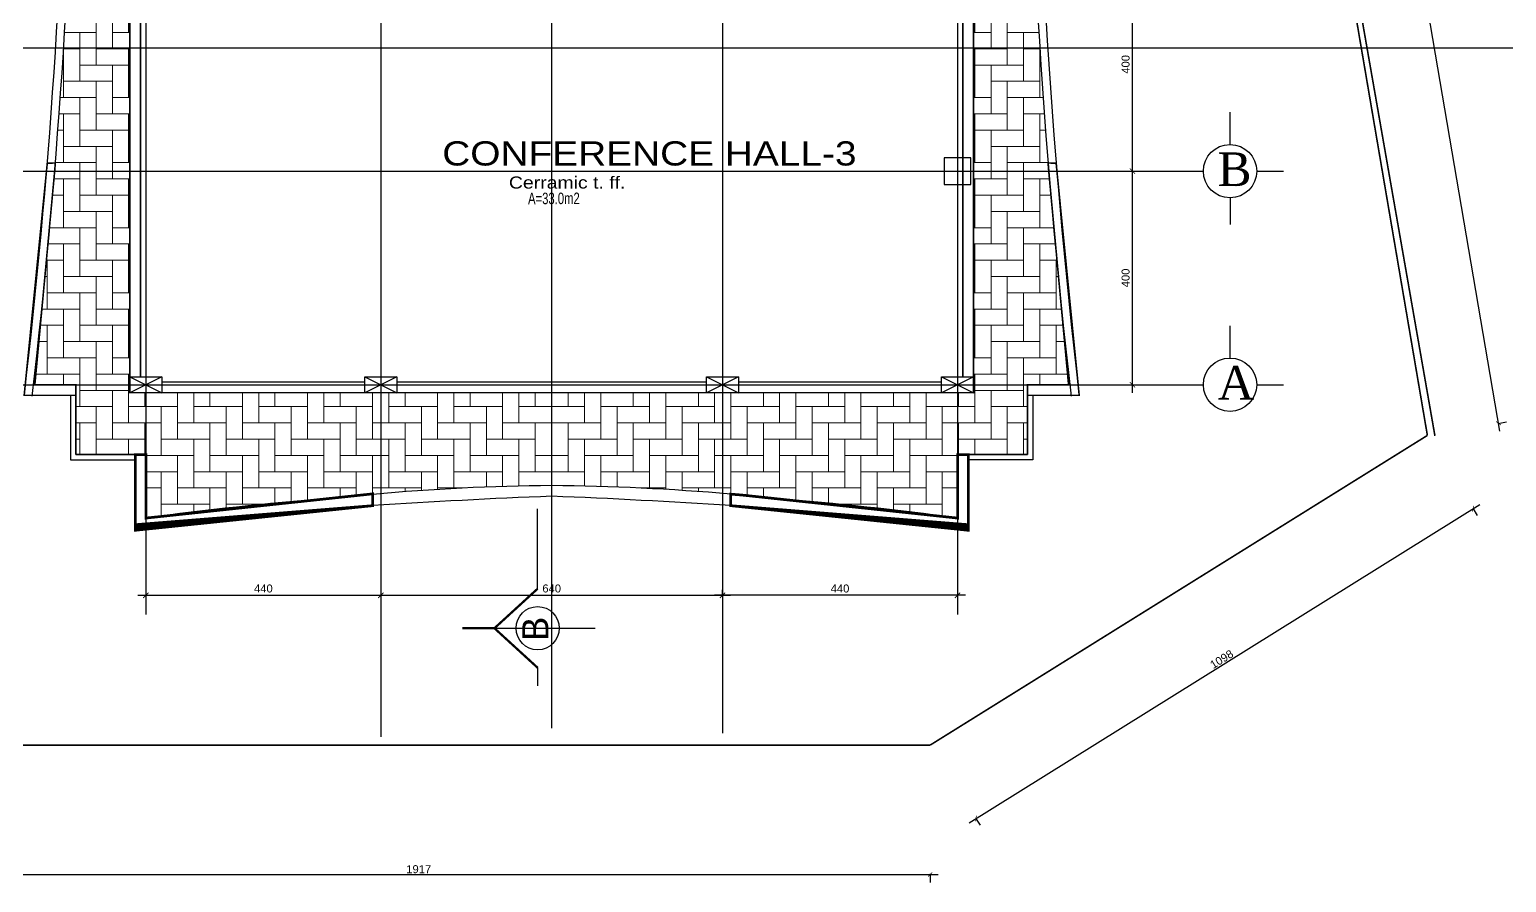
# Model space of a CAD drawing. Extents: x 250879 to 348495, y -51522 to -9360.
# Drawn here: x 294194 to 296962, y -44305 to -42707 of the extents above; entities that cross this region are included whole.
import ezdxf

# ---------------------------------------------------------------- set-up
doc = ezdxf.new("R2010")
doc.units = 0
doc.layers.get('0').update_dxf_attribs({"linetype": 'CONTINUOUS'})
doc.layers.get('DEFPOINTS').update_dxf_attribs({"color": 9, "linetype": 'CONTINUOUS'})
for name, color, linetype, lineweight in [('A-text finishing', 6, 'CONTINUOUS', 13), ('A-text function', 30, 'CONTINUOUS', 20), ('FURN', 126, 'CONTINUOUS', 9)]:
    doc.layers.add(name, color=color, linetype=linetype, lineweight=lineweight)
for name, color, linetype in [('AXIS', 1, 'CONTINUOUS'), ('COLUMN', 5, 'CONTINUOUS'), ('DIM', 3, 'CONTINUOUS'), ('FURNITURE', 4, 'CONTINUOUS'), ('TEXT', 3, 'CONTINUOUS'), ('WALL', 7, 'CONTINUOUS'), ('WALL1', 2, 'CONTINUOUS')]:
    doc.layers.add(name, color=color, linetype=linetype)
doc.styles.add('ARIAL', font='BOD_CR.TTF', dxfattribs={"width": 1.199999999999999})
doc.styles.get("Standard").update_dxf_attribs({"font": 'sanss___.ttf', "height": 15})
doc.styles.add('style2', font='romantic.ttf', dxfattribs={"height": 50})
doc.dimstyles.get("Standard").update_dxf_attribs({"dimtxt": 15, "dimasz": 10, "dimexe": 10, "dimexo": 30, "dimgap": 5, "dimtad": 1, "dimdec": 0, "dimdsep": 46, "dimtxsty": 'Standard', "dimblk1": 'ARCHTICK', "dimblk2": 'ARCHTICK', "dimsah": 1, "dimcen": 2.5, "dimdle": 15, "dimclrd": 3, "dimclre": 3, "dimclrt": 3, "dimazin": 0, "dimtfac": 1, "dimtdec": 0, "dimtmove": 2, "dimatfit": 2, "dimldrblk": 'ARCHTICK', "dimfxl": 1.045499999999997, "dimfxlon": 1, "dimtolj": 1, "dimtzin": 0, "dimarcsym": 0})
doc.dimstyles.new('STANDARD$0', dxfattribs={"dimscale": 0, "dimtxt": 12, "dimasz": 8, "dimexe": 15, "dimexo": 0.0625, "dimgap": 2, "dimtad": 1, "dimdec": 0, "dimzin": 0, "dimdsep": 46, "dimtxsty": 'Standard', "dimblk1": 'ARCHTICK', "dimblk2": 'ARCHTICK', "dimsah": 1, "dimcen": 0.09, "dimdle": 15, "dimclrd": 3, "dimclre": 3, "dimclrt": 3, "dimazin": 0, "dimtfac": 1, "dimtdec": 0, "dimtofl": 0, "dimtmove": 1, "dimatfit": 3, "dimldrblk": 'ARCHTICK', "dimfxl": 1.045499999999997, "dimfxlon": 1, "dimtolj": 1, "dimtzin": 0, "dimarcsym": 0})

# ---------------------------------------------------------------- blocks, each defined once
blk = doc.blocks.new('_ARCHTICK')
at = {"color": 0, "linetype": 'ByBlock', "const_width": 0.15}
blk.add_lwpolyline([(-0.5, -0.5), (0.5, 0.5)], dxfattribs=at)
blk = doc.blocks.new('*D1961')
at = {"layer": 'DEFPOINTS', "color": 0, "linetype": 'ByBlock', "ltscale": 3, "transparency": 16777216}
for p in [(294411.9871013111, -43759.28375353797), (294852.4639794636, -43759.28375353797), (294852.4639794636, -43767.07146409552)]:
    blk.add_point(p, dxfattribs=at)
at = {"layer": 'WALL1', "color": 3, "linetype": 'ByBlock', "lineweight": -2, "ltscale": 3, "transparency": 16777216}
for p, q in [((294396.9871013111, -43767.07146409552), (294867.4639794636, -43767.07146409552)), ((294411.9871013111, -43767.07146409552), (294411.9871013111, -43777.07146409552)), ((294852.4639794636, -43767.07146409552), (294852.4639794636, -43777.07146409552))]:
    blk.add_line(p, q, dxfattribs=at)
at = {"layer": 'WALL1', "color": 3, "linetype": 'ByBlock', "lineweight": -2, "ltscale": 3, "transparency": 16777216, "xscale": 10, "yscale": 10, "zscale": 10, "rotation": 180}
blk.add_blockref('_ARCHTICK', (294411.9871013111, -43767.07146409552), dxfattribs=at)
at = {"layer": 'WALL1', "color": 3, "linetype": 'ByBlock', "lineweight": -2, "ltscale": 3, "transparency": 16777216, "xscale": 10, "yscale": 10, "zscale": 10}
blk.add_blockref('_ARCHTICK', (294852.4639794636, -43767.07146409552), dxfattribs=at)
at = {"layer": 'WALL1', "color": 3, "linetype": 'ByBlock', "ltscale": 3, "transparency": 16777216, "insert": (294632.2255403873, -43754.34512664696), "char_height": 15, "attachment_point": 5}
blk.add_mtext('\\A1;440', dxfattribs=at)
blk = doc.blocks.new('*D1962')
at = {"layer": 'DEFPOINTS', "color": 0, "linetype": 'ByBlock', "ltscale": 3, "transparency": 16777216}
for p in [(294852.4639794636, -43759.28375353797), (295492.7829027422, -43767.07146409552), (295492.7829027422, -43767.07146409552)]:
    blk.add_point(p, dxfattribs=at)
at = {"layer": 'WALL1', "color": 3, "linetype": 'ByBlock', "lineweight": -2, "ltscale": 3, "transparency": 16777216}
for p, q in [((295492.7829027422, -43767.07146409552), (295492.7829027422, -43757.07146409552)), ((294837.4639794636, -43767.07146409552), (295507.7829027422, -43767.07146409552)), ((294852.4639794636, -43767.07146409552), (294852.4639794636, -43777.07146409552))]:
    blk.add_line(p, q, dxfattribs=at)
at = {"layer": 'WALL1', "color": 3, "linetype": 'ByBlock', "lineweight": -2, "ltscale": 3, "transparency": 16777216, "xscale": 10, "yscale": 10, "zscale": 10, "rotation": 180}
blk.add_blockref('_ARCHTICK', (294852.4639794636, -43767.07146409552), dxfattribs=at)
at = {"layer": 'WALL1', "color": 3, "linetype": 'ByBlock', "lineweight": -2, "ltscale": 3, "transparency": 16777216, "xscale": 10, "yscale": 10, "zscale": 10}
blk.add_blockref('_ARCHTICK', (295492.7829027422, -43767.07146409552), dxfattribs=at)
at = {"layer": 'WALL1', "color": 3, "linetype": 'ByBlock', "ltscale": 3, "transparency": 16777216, "insert": (295172.6234411029, -43754.33483858112), "char_height": 15, "attachment_point": 5}
blk.add_mtext('\\A1;640', dxfattribs=at)
blk = doc.blocks.new('*D1963')
at = {"layer": 'DEFPOINTS', "color": 0, "linetype": 'ByBlock', "ltscale": 3, "transparency": 16777216}
for p in [(296194.2597808946, -42972.1627527147), (296261.0748975818, -42972.1627527147), (296251.6078958327, -43372.32733898071)]:
    blk.add_point(p, dxfattribs=at)
at = {"layer": 'WALL1', "color": 3, "linetype": 'ByBlock', "lineweight": -2, "ltscale": 3, "transparency": 16777216}
for p, q in [((296261.0748975818, -43387.32733898071), (296261.0748975818, -42957.1627527147)), ((296260.0293975818, -42972.1627527147), (296271.0748975818, -42972.1627527147)), ((296261.0748975818, -43372.32733898071), (296271.0748975818, -43372.32733898071))]:
    blk.add_line(p, q, dxfattribs=at)
at = {"layer": 'WALL1', "color": 3, "linetype": 'ByBlock', "lineweight": -2, "ltscale": 3, "transparency": 16777216, "xscale": 10, "yscale": 10, "zscale": 10}
for p, rotation in [((296261.0748975818, -42972.1627527147), 90), ((296261.0748975818, -43372.32733898071), 270)]:
    blk.add_blockref('_ARCHTICK', p, dxfattribs=dict(at, rotation=rotation))
at = {"layer": 'WALL1', "color": 3, "linetype": 'ByBlock', "ltscale": 3, "transparency": 16777216, "insert": (296248.3485601332, -43172.24504584765), "char_height": 15, "attachment_point": 5, "rotation": 90}
blk.add_mtext('\\A1;400', dxfattribs=at)
blk = doc.blocks.new('*D1964')
at = {"layer": 'DEFPOINTS', "color": 0, "linetype": 'ByBlock', "ltscale": 3, "transparency": 16777216}
for p in [(296261.0748975818, -42571.99816644869), (296261.0748975818, -42571.99816644869), (296194.2597808946, -42972.1627527147)]:
    blk.add_point(p, dxfattribs=at)
at = {"layer": 'WALL1', "color": 3, "linetype": 'ByBlock', "lineweight": -2, "ltscale": 3, "transparency": 16777216}
for p, q in [((296261.0748975818, -42571.99816644869), (296251.0748975818, -42571.99816644869)), ((296261.0748975818, -42987.1627527147), (296261.0748975818, -42556.99816644869)), ((296260.0293975818, -42972.1627527147), (296271.0748975818, -42972.1627527147))]:
    blk.add_line(p, q, dxfattribs=at)
at = {"layer": 'WALL1', "color": 3, "linetype": 'ByBlock', "lineweight": -2, "ltscale": 3, "transparency": 16777216, "xscale": 10, "yscale": 10, "zscale": 10}
for p, rotation in [((296261.0748975818, -42571.99816644869), 90), ((296261.0748975818, -42972.1627527147), 270)]:
    blk.add_blockref('_ARCHTICK', p, dxfattribs=dict(at, rotation=rotation))
at = {"layer": 'WALL1', "color": 3, "linetype": 'ByBlock', "ltscale": 3, "transparency": 16777216, "insert": (296248.3485601332, -42772.08045958164), "char_height": 15, "attachment_point": 5, "rotation": 90}
blk.add_mtext('\\A1;400', dxfattribs=at)
blk = doc.blocks.new('*D1969')
at = {"layer": 'DEFPOINTS', "color": 0, "linetype": 'ByBlock', "ltscale": 3, "transparency": 16777216}
for p in [(295492.7829027422, -43759.28375353797), (295933.2597808947, -43759.28375353797), (295492.7829027422, -43767.07146409552)]:
    blk.add_point(p, dxfattribs=at)
at = {"layer": 'WALL1', "color": 3, "linetype": 'ByBlock', "lineweight": -2, "ltscale": 3, "transparency": 16777216}
for p, q in [((295948.2597808947, -43767.07146409552), (295477.7829027422, -43767.07146409552)), ((295492.7829027422, -43767.07146409552), (295492.7829027422, -43777.07146409552)), ((295933.2597808947, -43767.07146409552), (295933.2597808947, -43777.07146409552))]:
    blk.add_line(p, q, dxfattribs=at)
at = {"layer": 'WALL1', "color": 3, "linetype": 'ByBlock', "lineweight": -2, "ltscale": 3, "transparency": 16777216, "xscale": 10, "yscale": 10, "zscale": 10, "rotation": 180}
blk.add_blockref('_ARCHTICK', (295492.7829027422, -43767.07146409552), dxfattribs=at)
at = {"layer": 'WALL1', "color": 3, "linetype": 'ByBlock', "lineweight": -2, "ltscale": 3, "transparency": 16777216, "xscale": 10, "yscale": 10, "zscale": 10}
blk.add_blockref('_ARCHTICK', (295933.2597808947, -43767.07146409552), dxfattribs=at)
at = {"layer": 'WALL1', "color": 3, "linetype": 'ByBlock', "ltscale": 3, "transparency": 16777216, "insert": (295713.0213418184, -43754.34512664696), "char_height": 15, "attachment_point": 5}
blk.add_mtext('\\A1;440', dxfattribs=at)
blk = doc.blocks.new('*D21')
at = {"layer": 'DEFPOINTS', "color": 0, "linetype": 'Continuous', "transparency": 16777216}
for p in [(159766.8492707725, -32812.93171002994), (159633.418212931, -32835.69352747883), (160167.4562949472, -35966.25488845536)]:
    blk.add_point(p, dxfattribs=at)
at = {"layer": 'WALL', "color": 3, "linetype": 'Continuous', "lineweight": -2, "transparency": 16777216}
for p, q in [((160303.4097436105, -35958.27946828715), (159764.3268799508, -32798.14531274924)), ((159765.8186588821, -32813.10752067021), (159781.6356680532, -32810.40931920823)), ((160299.8567408983, -35943.66888164673), (160315.6737500695, -35940.97068018475))]:
    blk.add_line(p, q, dxfattribs=at)
at = {"layer": 'WALL', "color": 3, "linetype": 'Continuous', "lineweight": -2, "transparency": 16777216, "xscale": 8, "yscale": 8, "zscale": 8}
for p, rotation in [((159766.8492707725, -32812.93171002994), 99.68081920431923), ((160300.8873527888, -35943.49307100645), 279.6808192043192)]:
    blk.add_blockref('_ARCHTICK', p, dxfattribs=dict(at, rotation=rotation))
at = {"layer": 'WALL', "color": 3, "linetype": 'Continuous', "transparency": 16777216, "insert": (160043.4662859826, -34376.5750855294), "char_height": 15, "attachment_point": 5, "rotation": 279.6808192043193}
blk.add_mtext('\\A1;3176', dxfattribs=at)
blk = doc.blocks.new('*D24')
at = {"layer": 'DEFPOINTS', "color": 0, "linetype": 'Continuous', "transparency": 16777216}
for p in [(157318.4182129309, -36546.69352747884), (159235.4182129309, -36546.69352747884), (159235.4182129309, -36789.02014064544)]:
    blk.add_point(p, dxfattribs=at)
at = {"layer": 'WALL', "color": 3, "linetype": 'Continuous', "lineweight": -2, "transparency": 16777216}
for p, q in [((157303.4182129309, -36789.02014064544), (159250.4182129309, -36789.02014064544)), ((157318.4182129309, -36787.97464064544), (157318.4182129309, -36804.02014064544)), ((159235.4182129309, -36787.97464064544), (159235.4182129309, -36804.02014064544))]:
    blk.add_line(p, q, dxfattribs=at)
at = {"layer": 'WALL', "color": 3, "linetype": 'Continuous', "lineweight": -2, "transparency": 16777216, "xscale": 8, "yscale": 8, "zscale": 8, "rotation": 180}
blk.add_blockref('_ARCHTICK', (157318.4182129309, -36789.02014064544), dxfattribs=at)
at = {"layer": 'WALL', "color": 3, "linetype": 'Continuous', "lineweight": -2, "transparency": 16777216, "xscale": 8, "yscale": 8, "zscale": 8}
blk.add_blockref('_ARCHTICK', (159235.4182129309, -36789.02014064544), dxfattribs=at)
at = {"layer": 'WALL', "color": 3, "linetype": 'Continuous', "transparency": 16777216, "insert": (158276.9182129309, -36779.29380319688), "char_height": 15, "attachment_point": 5}
blk.add_mtext('\\A1;1917', dxfattribs=at)
blk = doc.blocks.new('*D25')
at = {"layer": 'DEFPOINTS', "color": 0, "linetype": 'Continuous', "transparency": 16777216}
for p in [(160167.4562949472, -35966.25488845535), (160253.085292349, -36103.75346476938), (159235.4182129309, -36546.69352747884)]:
    blk.add_point(p, dxfattribs=at)
at = {"layer": 'WALL', "color": 3, "linetype": 'Continuous', "lineweight": -2, "transparency": 16777216}
for p, q in [((159308.3144496495, -36692.12159339702), (160265.8180530323, -36095.82397516524)), ((160252.5326069236, -36102.86599134977), (160261.0147819532, -36116.48622545267)), ((159320.4945249073, -36683.30463037326), (159328.9766999369, -36696.92486447615))]:
    blk.add_line(p, q, dxfattribs=at)
at = {"layer": 'WALL', "color": 3, "linetype": 'Continuous', "lineweight": -2, "transparency": 16777216, "xscale": 8, "yscale": 8, "zscale": 8}
for p, rotation in [((160253.085292349, -36103.75346476938), 31.91311431411811), ((159321.0472103328, -36684.19210379287), 211.9131143141181)]:
    blk.add_blockref('_ARCHTICK', p, dxfattribs=dict(at, rotation=rotation))
at = {"layer": 'WALL', "color": 3, "linetype": 'Continuous', "transparency": 16777216, "insert": (159781.9245918952, -36385.71657581064), "char_height": 15, "attachment_point": 5, "rotation": 31.91311431411812}
blk.add_mtext('\\A1;1098', dxfattribs=at)
blk = doc.blocks.new('sec')
at = {"layer": 'WALL'}
for p, q in [((0, 105.8532076054325), (0, 319.4481774866144)), ((0, 105.8532076054325), (-115.7147705813695, 0)), ((-115.7147705813695, 0), (153.6676689041051, 0)), ((0, -105.8532076054325), (0, -153.7743780556848))]:
    blk.add_line(p, q, dxfattribs=at)
at = {"layer": 'WALL', "const_width": 6}
for points in [[(0, 105.8532076054325), (-115.7147705813695, 0), (-201.5248270763404, 0)], [(0, -105.8532076054325), (-115.7147705813695, 0)]]:
    blk.add_lwpolyline(points, dxfattribs=at)
at = {"layer": 'WALL'}
blk.add_circle((0, 0), 57.93203715517807, dxfattribs=at)
blk = doc.blocks.new('COLUMN')
at = {"layer": 'AXIS'}
for p, q in [((236924.6994773077, -9644.256519553426), (236984.6994773077, -9674.256519553426)), ((236984.6994773077, -9644.256519553426), (236924.6994773077, -9674.256519553426))]:
    blk.add_line(p, q, dxfattribs=at)
at = {"layer": 'COLUMN'}
blk.add_lwpolyline([(236924.6994773077, -9644.256519553426), (236984.6994773077, -9644.256519553426), (236984.6994773077, -9674.256519553426), (236924.6994773077, -9674.256519553426)], close=True, dxfattribs=at)
blk = doc.blocks.new('site77')
at = {"layer": 'WALL', "linetype": 'Continuous'}
for points, const_width in [([(159633.4182129309, -32835.69352747884), (157318.4182129309, -32835.69352747884), (157318.4182129309, -36546.69352747884), (159235.4182129309, -36546.69352747884)], 3), ([(159633.4182129309, -32835.69352747884), (160181.5948755989, -35967.07394935451)], 2.999999999999999), ([(159633.4182129309, -32835.69352747884), (160167.4562949472, -35966.25488845535)], 3), ([(159235.4182129309, -36546.69352747884), (160167.4562949472, -35966.25488845535)], 3)]:
    blk.add_lwpolyline(points, dxfattribs=dict(at, const_width=const_width))
for p1, p2, distance, picture, middle in [((160167.4562949472, -35966.25488845535), (159633.4182129309, -32835.69352747884), -135.3585886831965, '*D21', (160043.4662859826, -34376.5750855294)), ((159235.4182129309, -36546.69352747884), (160167.4562949472, -35966.25488845535), -161.98204741397785, '*D25', (159781.9245918952, -36385.71657581064))]:
    dim = blk.add_aligned_dim(p1=p1, p2=p2, distance=distance, dimstyle='STANDARD$0', override={"dimscale": 1}, dxfattribs=at)
    dim.commit()
    dim.dimension.update_dxf_attribs({"geometry": picture, "text_midpoint": middle})
dim = blk.add_linear_dim(base=(159235.4182129309, -36789.02014064544), p1=(157318.4182129309, -36546.69352747884), p2=(159235.4182129309, -36546.69352747884), dimstyle='STANDARD$0', override={"dimscale": 1}, dxfattribs=at)
dim.commit()
dim.dimension.update_dxf_attribs({"geometry": '*D24', "text_midpoint": (158276.9182129309, -36779.29380319688)})

msp = doc.modelspace()

# ---------------------------------------------------------------- hatches: boundary and pattern name
at = {"layer": 'FURN'}
h = msp.add_hatch(dxfattribs=at)
h.set_pattern_fill('AR-HBONE', color=256, scale=0.3, angle=45, style=0)
h.set_pattern_definition([(90, (19207.20617337798, -20279.16520215265), (-30.47999999999999, 30.48), [91.44, -30.48]), (180, (19207.20617337798, -20248.68522292824), (-30.47999999999999, 30.48), [91.44, -30.48])])
h.paths.add_polyline_path([(296063.4349426306, -41972.08045958171), (295963.2597808946, -41972.08045958171), (295963.2597808946, -42171.99816644875), (296064.9447595261, -42171.99816644875, -0.004140532033175141)])
h.paths.add_polyline_path([(296064.9447595261, -42171.99816644875), (295963.2597808947, -42171.99816644875), (295963.2597808947, -42186.99816644872), (295963.2597808947, -42571.99816644875), (296048.2597808947, -42571.99816644875), (296077.9135886747, -42571.99816644875, -0.008289016994481058)])
h.paths.add_polyline_path([(296077.9135886747, -42571.99816644875), (295963.2597808947, -42571.99816644875), (295963.2597808947, -42586.9981664488), (295963.2597808946, -42972.16275271472), (296104.2020546222, -42972.16275271472, -0.008305940186787191)])
h.paths.add_polyline_path([(296104.2020546222, -42972.16275271473), (295963.2597808946, -42972.16275271473), (295963.2597808946, -43372.3273389807), (296141.3366239761, -43372.3273389807), (296127.2277613457, -43220.28929800149, -0.005160975698332181)])
h.paths.add_polyline_path([(296064.3231354831, -43392.32733897779), (296064.4877217488, -43392.32733897779), (296064.4877217488, -43372.3273389807), (295963.2597808946, -43372.3273389807), (295963.2597808946, -43387.32733898073), (295933.2597808946, -43387.32733898074), (295933.2597808946, -43503.39069356926), (295953.2597808946, -43503.39069356929), (296064.3231354831, -43503.39069356931)])
h.paths.add_polyline_path([(295933.2597808946, -43387.32733898074), (295903.2597808946, -43387.32733898073), (295492.7829027422, -43387.32733898074), (295492.7829027422, -43576.15918279115, -0.0008867474287882367), (295508.0807373431, -43577.4613321959), (295528.0806871805, -43579.04631786419), (295528.0806872213, -43579.04638838165), (295592.7957752892, -43585.95920933766, -0.01442073326284058), (295933.2597808945, -43622.32733898073), (295933.2597808946, -43503.39069356926)])
h.paths.add_polyline_path([(295492.7829027422, -43387.32733898077), (295462.7829027422, -43387.32733898077), (295172.6234411029, -43387.32733898077), (295172.6234411029, -43561.38578000072, -0.01851736104100709), (295492.7829027422, -43576.15918279115)])
h = msp.add_hatch(dxfattribs=at)
h.set_pattern_fill('AR-HBONE', color=256, scale=0.3, angle=45, style=0)
h.set_pattern_definition([(90, (571138.0407088278, -20279.16520215265), (30.47999999999999, 30.48), [91.44, -30.48]), (7.016709298534877e-15, (571138.0407088278, -20248.68522292824), (30.47999999999999, 30.48), [91.44, -30.48])])
h.paths.add_polyline_path([(294280.3021226796, -42171.99816644875), (294381.987101311, -42171.99816644875), (294381.987101311, -42186.99816644872), (294381.987101311, -42571.99816644875), (294296.987101311, -42571.99816644875), (294267.333293531, -42571.99816644875, 0.008289016994481058)])
h.paths.add_polyline_path([(294267.333293531, -42571.99816644875), (294381.987101311, -42571.99816644875), (294381.987101311, -42586.9981664488), (294381.9871013111, -42972.16275271472), (294241.0448275835, -42972.16275271472, 0.008305940186787191)])
h.paths.add_polyline_path([(294241.0448275835, -42972.16275271473), (294381.9871013112, -42972.16275271473), (294381.9871013112, -43372.3273389807), (294203.9102582296, -43372.3273389807), (294218.01912086, -43220.28929800149, 0.005160975698332181)])
h.paths.add_polyline_path([(294280.9237467226, -43392.32733897779), (294280.7591604569, -43392.32733897779), (294280.7591604569, -43372.3273389807), (294381.9871013111, -43372.3273389807), (294381.9871013111, -43387.32733898073), (294411.9871013111, -43387.32733898074), (294411.9871013111, -43503.39069356926), (294391.9871013112, -43503.39069356929), (294280.9237467226, -43503.39069356931)])
h.paths.add_polyline_path([(294411.9871013112, -43387.32733898074), (294441.9871013111, -43387.32733898073), (294852.4639794636, -43387.32733898074), (294852.4639794636, -43576.15918279115, 0.0008867474287882367), (294837.1661448627, -43577.4613321959), (294817.1661950253, -43579.04631786419), (294817.1661949844, -43579.04638838165), (294752.4511069165, -43585.95920933766, 0.01442073326284058), (294411.9871013112, -43622.32733898073), (294411.9871013112, -43503.39069356926)])
h.paths.add_polyline_path([(294852.4639794636, -43387.32733898077), (294882.4639794635, -43387.32733898077), (295172.6234411029, -43387.32733898077), (295172.6234411029, -43561.38578000072, 0.01851736104100709), (294852.4639794636, -43576.15918279115)])

# ---------------------------------------------------------------- linework, layer by layer
at = {"layer": 'AXIS'}
for p, q in [((294852.4639794636, -40153.15816828093), (294852.4639794636, -44032.15051640145)), ((295492.7829027422, -40153.55728082845), (295492.7829027422, -44025.19644156264)), ((295933.2597808946, -40153.15816828093), (295933.2597808946, -43803.29106769748)), ((294411.987101311, -40177.93055819408), (294411.9871013111, -43803.29106769748)), ((295172.6234411029, -44016.27421622138), (295172.6234411029, -42392.91930225179)), ((296444.0045743232, -42922.21979310648), (296444.0045743232, -42861.79114342332)), ((294081.1720414502, -42972.16275271473), (296394.0046068593, -42972.16275271473)), ((296494.0045743232, -42972.21979310648), (296544.0045743232, -42972.21979310648)), ((296444.0045743232, -43022.21979310648), (296444.0045743232, -43072.21979310648)), ((296444.0045743232, -43322.38437937246), (296444.0045743232, -43261.9557296893)), ((294088.4562268231, -43372.32733898071), (296394.0046068593, -43372.32733898071)), ((296494.0045743232, -43372.38437937246), (296544.0045743232, -43372.38437937246))]:
    msp.add_line(p, q, dxfattribs=at)
for centre in [(296444.0045743232, -42972.21979310648), (296444.0045743232, -43372.38437937246)]:
    msp.add_circle(centre, 50, dxfattribs=at)
at = {"layer": 'COLUMN'}
msp.add_lwpolyline([(295958.2597808946, -42997.16275271473), (295958.2597808946, -42947.16275271473), (295908.2597808946, -42947.16275271473), (295908.2597808946, -42997.16275271473)], close=True, dxfattribs=at)
at = {"layer": 'FURNITURE'}
for points in [[(294270.9237467226, -43392.32733898071), (294270.9237467226, -43513.39069356932), (294391.9871013112, -43513.39069356926)], [(296074.3231354831, -43392.32733898071), (296074.3231354831, -43513.39069356932), (295953.2597808946, -43513.39069356926)]]:
    msp.add_lwpolyline(points, dxfattribs=at)
at = {"layer": 'FURNITURE', "ltscale": 3}
msp.add_lwpolyline([(294280.9237467226, -43503.39069356932), (294280.9237467226, -43392.32733898079), (294280.9237467226, -43503.39069356932), (294391.987101311, -43503.39069356926)], close=True, dxfattribs=at)
at = {"layer": 'FURNITURE'}
msp.add_lwpolyline([(296064.3231354831, -43503.39069356932), (296064.3231354831, -43392.32733898079), (296064.3231354831, -43503.39069356932), (295953.2597808947, -43503.39069356926)], close=True, dxfattribs=at)
at = {"layer": 'WALL', "linetype": 'Continuous', "ltscale": 3}
for p, q in [((294184.2394307621, -43392.32733897879), (294227.5203813618, -42957.16275271289)), ((294204.2394307621, -43372.32733897884), (294281.0883329891, -43372.32733897902)), ((294281.0883329891, -43392.32733897934), (294184.2394307621, -43392.32733897879))]:
    msp.add_line(p, q, dxfattribs=at)
at = {"layer": 'WALL', "color": 4, "linetype": 'Continuous'}
msp.add_xline((336888.4563271703, -42741.55403033179), (-1, 0), dxfattribs=at)
at = {"layer": 'WALL', "linetype": 'Continuous', "const_width": 3}
for points in [[(294381.9871013163, -42186.99816644869), (294381.9871013201, -43387.32733898077), (295963.2597808946, -43387.32733898073), (295963.2597808946, -40556.99816644875), (295573.1120752743, -40556.9981664458)], [(295943.2597808946, -43357.32733898073), (295943.2597808946, -40576.9981664486), (295573.1120752743, -40576.9981664458)], [(294401.9871013163, -42186.99816644869), (294401.9871013199, -43357.32733898073)], [(294280.7591604569, -43392.32733897779), (294183.9102582299, -43392.32733897705), (294227.1912088303, -42957.16275271121), (294242.2953335645, -42956.86738108664)], [(294242.2953335645, -42956.86738108664), (294241.0448275835, -42972.16275271473)], [(296064.4877217488, -43392.32733897779), (296161.3366239758, -43392.32733897705), (296118.0556733754, -42957.16275271121), (296102.9515486412, -42956.86738108664)], [(296102.9515486412, -42956.86738108664), (296104.2020546222, -42972.16275271473)], [(294241.0448275835, -42972.16275271473), (294203.9102582299, -43372.32733897712), (294280.7591604569, -43372.32733897747), (294280.7591604569, -43392.32733897747)], [(296104.2020546222, -42972.16275271473), (296141.3366239758, -43372.32733897712), (296064.4877217488, -43372.32733897747), (296064.4877217488, -43392.32733897747)], [(294441.9871013111, -43367.32733898076), (294822.4639794636, -43367.32733898076)], [(294882.4639794636, -43367.32733898076), (295462.7829027422, -43367.32733898074)], [(295522.7829027422, -43367.32733898074), (295903.2597808946, -43367.32733898073)], [(294837.1633590555, -43578.0385286591), (294837.1662027169, -43599.15390570155), (294391.9871013152, -43642.3273389803), (294391.9871013108, -43503.39069356926)], [(295508.0951945877, -43579.04631786419), (295508.0806794888, -43599.15390570155), (295953.2597808905, -43642.3273389803), (295953.2597808949, -43503.39069356926)], [(294837.1633590555, -43578.0385286591), (294817.1661949844, -43579.04638838165)]]:
    msp.add_lwpolyline(points, dxfattribs=at)
at = {"layer": 'WALL', "linetype": 'Continuous', "ltscale": 3, "const_width": 5}
for points in [[(294391.9871013108, -43503.39069356926), (294391.9871013112, -43642.32733898077), (294837.1661949844, -43599.04638838162), (294837.1632067547, -43576.91032141256), (294411.9871013112, -43622.32733898074), (294411.9871013112, -43503.39069356926), (294391.9871013112, -43503.39069356929)], [(295953.2597808949, -43503.39069356926), (295953.2597808945, -43642.32733898077), (295508.0806872213, -43599.04638838162), (295508.0807373427, -43577.46133219587), (295508.0807373427, -43577.46133219587), (295528.0806871805, -43579.04631786419), (295528.0806872213, -43579.04638838165), (295933.2597808945, -43622.32733898074), (295933.2597808946, -43503.39069356926), (295953.2597808946, -43503.39069356929)]]:
    msp.add_lwpolyline(points, dxfattribs=at)
at = {"layer": 'WALL', "linetype": 'Continuous'}
for centre, radius, start, end in [((308134.7569832125, -41980.88007314784), 12071.32524790207, 173.192678592446, 186.7230974225106), ((308134.7569832125, -41980.88007314784), 12056.32524790207, 173.192678592446, 186.7230974225106), ((282210.4898989932, -41980.88007314784), 12056.32524790207, 353.2769025779035, 359.0560562144229), ((282210.4898989932, -41980.88007314784), 12071.32524790207, 353.2769025779035, 359.0572292779007), ((295201.9436241519, -47539.17056141968), 3977.892862152738, 90.42233861011175, 95.26152273651572), ((295133.3181587672, -47889.71325423528), 4328.505935011894, 85.03310569779653, 89.47973319921063), ((295212.5713530066, -49505.2510221742), 5937.147985888611, 94.44479558799766, 97.7495551313278), ((295212.5713530066, -49505.2510221742), 5937.147985888611, 94.44479558799766, 97.7495551313278), ((295652.4953986273, -55926.63617944677), 12354.54680481264, 92.2260335684049, 93.78394924041753), ((294692.7486980607, -55926.63617945269), 12354.54680482481, 86.21604431891029, 87.77396643492764), ((295132.6755284302, -49505.25102889889), 5937.147992655558, 82.25044486872844, 85.55520441200233)]:
    msp.add_arc(centre, radius, start, end, dxfattribs=at)

# ---------------------------------------------------------------- block references
for name, p in [('site77', (136646.4648710409, -7501.140052703711)), ('COLUMN', (57457.28762400342, -33713.0708194273)), ('COLUMN', (57897.76450215594, -33713.0708194273)), ('COLUMN', (58538.08342543454, -33713.07081942735)), ('COLUMN', (58978.56030358694, -33713.0708194273))]:
    msp.add_blockref(name, p, dxfattribs=at)
at = {"layer": 'WALL1', "xscale": 0.7000000000116415, "yscale": 0.7000000000116415, "zscale": 0.7000000000116415}
msp.add_blockref('sec', (295146.2927691838, -43828.74227721182), dxfattribs=at)

# ---------------------------------------------------------------- texts
at = {"layer": 'A-text finishing', "style": 'ARIAL', "width": 1.199999999999999}
msp.add_text('Cerramic t. ff.', height=22.67999999999656, dxfattribs=at).set_placement((295092.4314949312, -43004.83133328312))
at = {"layer": 'A-text function', "insert": (294967.4194382982, -42916.25773957211), "char_height": 45.35999999999312, "width": 1374.192639999806, "attachment_point": 1, "style": 'ARIAL'}
msp.add_mtext('CONFERENCE HALL-3', dxfattribs=at)
at = {"layer": 'DIM', "insert": (295117.3859518351, -43807.190752904), "char_height": 49, "width": 359.60498, "attachment_point": 3, "rotation": 90.00000000000004}
msp.add_mtext('B', dxfattribs=at)
at = {"layer": 'TEXT', "width": 0.7}
msp.add_text('A=33.0m2', height=21.59999999999673, rotation=0.1269454544935773, dxfattribs=at).set_placement((295128.3344123261, -43034.16513240735))
at = {"layer": 'TEXT', "char_height": 63, "width": 240.46074, "attachment_point": 1, "style": 'style2'}
for s, insert in [('B', (296420.9163485413, -42937.0480487176)), ('A', (296420.9163485413, -43337.21263498358))]:
    msp.add_mtext(s, dxfattribs=dict(at, insert=insert))

# ---------------------------------------------------------------- dimensions: what is measured, and where the dimension line sits
at = {"layer": 'WALL1', "linetype": 'ByBlock', "ltscale": 3}
dim = msp.add_linear_dim(base=(296261.0748975818, -42571.99816644869), p1=(296194.2597808946, -42972.1627527147), p2=(296261.0748975818, -42571.99816644869), angle=90, dimstyle='Standard', override={"dimtmove": 1}, dxfattribs=at)
dim.commit()
dim.dimension.update_dxf_attribs({"geometry": '*D1964', "text_midpoint": (296248.3485601332, -42772.08045958164)})
for base, p1, p2, angle, picture, middle in [((296261.0748975818, -42972.1627527147), (296251.6078958327, -43372.32733898071), (296194.2597808946, -42972.1627527147), 90, '*D1963', (296248.3485601332, -43172.24504584765)), ((295492.7829027422, -43767.07146409552), (295933.2597808947, -43759.28375353797), (295492.7829027422, -43759.28375353797), 180, '*D1969', (295713.0213418184, -43754.34512664696))]:
    dim = msp.add_linear_dim(base=base, p1=p1, p2=p2, angle=angle, dimstyle='Standard', dxfattribs=at)
    dim.commit()
    dim.dimension.update_dxf_attribs({"geometry": picture, "text_midpoint": middle})
dim = msp.add_linear_dim(base=(294852.4639794636, -43767.07146409552), p1=(294411.9871013111, -43759.28375353797), p2=(294852.4639794636, -43759.28375353797), dimstyle='Standard', dxfattribs=at)
dim.commit()
dim.dimension.update_dxf_attribs({"geometry": '*D1961', "text_midpoint": (294632.2255403873, -43754.34512664696)})
dim = msp.add_linear_dim(base=(295492.7829027422, -43767.07146409552), p1=(294852.4639794636, -43759.28375353797), p2=(295492.7829027422, -43767.07146409552), dimstyle='Standard', override={"dimtmove": 1}, dxfattribs=at)
dim.commit()
dim.dimension.update_dxf_attribs({"geometry": '*D1962', "text_midpoint": (295172.6234411029, -43754.33483858112)})

doc.saveas('drawing.dxf')
